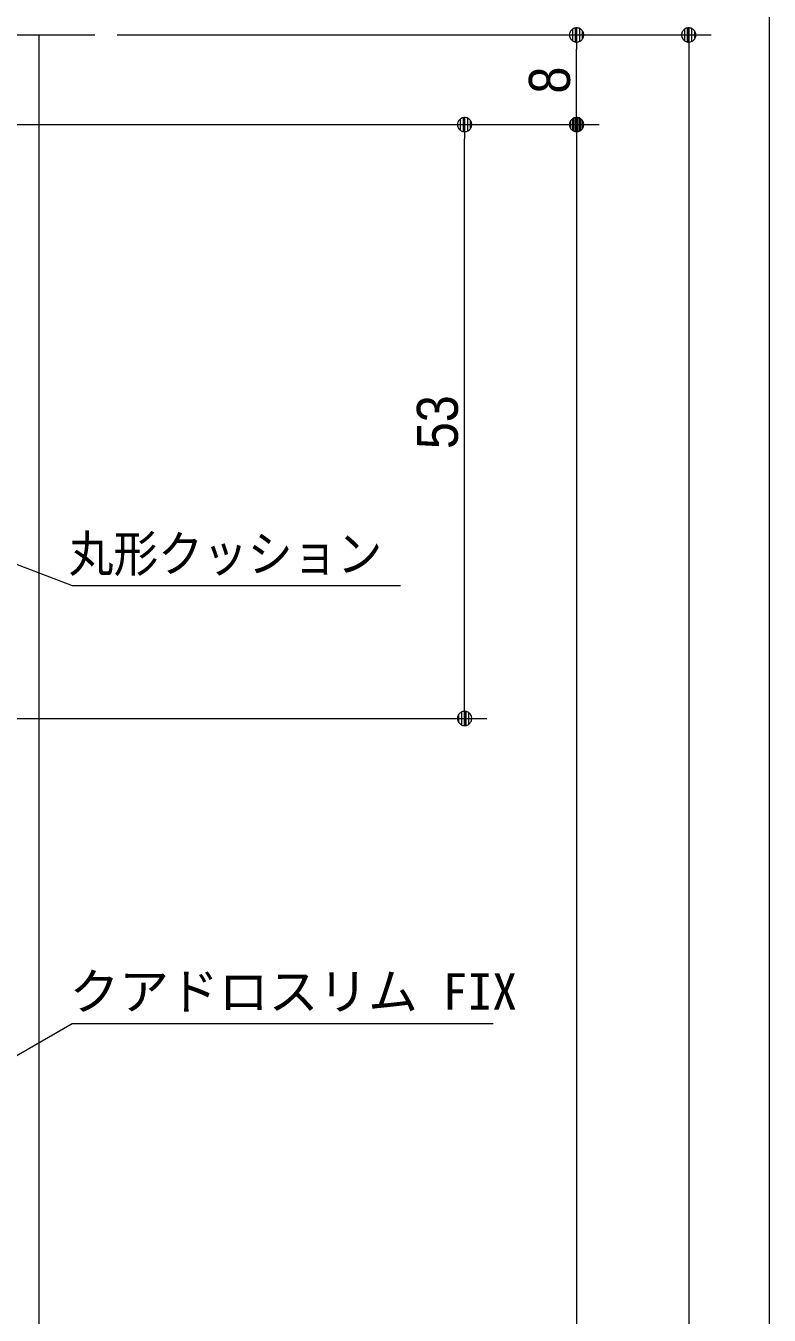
# Model space of a CAD drawing. Units: millimetres, scale not verified. Extents: x -6062 to 6062, y -3045 to 3045.
# Drawn here: x 1549 to 2212, y -152 to 998 of the extents above; entities that cross this region are included whole.
import ezdxf
from ezdxf.enums import TextEntityAlignment as Align

# ---------------------------------------------------------------- set-up
doc = ezdxf.new("R2010")
doc.units = ezdxf.units.MM
doc.header["$LTSCALE"] = 20
for name, color, linetype, lineweight in [('0-0_2寸法-1', 7, 'Continuous', 9), ('0-1_0', 7, 'Continuous', 9), ('0-2_2寸法-3', 7, 'Continuous', 9), ('0-4_3一般', 7, 'Continuous', 9), ('0-5_1図面枠', 7, 'Continuous', 9)]:
    doc.layers.add(name, color=color, linetype=linetype, lineweight=lineweight)
doc.styles.add('ＭＳ ゴシック', font='')
doc.styles.add('ＭＳ Ｐゴシック', font='')
doc.styles.get('ＭＳ ゴシック').set_extended_font_data('MS Gothic')
doc.styles.get('ＭＳ Ｐゴシック').set_extended_font_data('MS PGothic')

# ---------------------------------------------------------------- blocks, each defined once
blk = doc.blocks.new('グループ-85')
at = {"layer": '0-4_3一般'}
blk.add_line((37563.7, 19804.9), (67963.7, 19804.9), dxfattribs=at)
blk = doc.blocks.new('グループ-86')
at = {"layer": '0-4_3一般'}
blk.add_line((66963.7, 19804.9), (66963.7, -40000), dxfattribs=at)
blk.add_blockref('グループ-85', (0, 0), dxfattribs=at)
blk = doc.blocks.new('_Dot')
at = {"layer": '0-1_0'}
for p, q in [((-10, 0), (-20, 0)), ((9.78, 2), (-9.78, 2)), ((7.99, 6), (-7.99, 6)), ((9.16, -3.98), (-9.16, -3.98)), ((6, -7.98), (-6, -7.98))]:
    blk.add_line(p, q, dxfattribs=at)
for points in [[(10, 0), (9.92, 1.25), (9.69, 2.49), (9.3, 3.68), (8.76, 4.82), (8.09, 5.88), (7.29, 6.85), (6.37, 7.71), (5.36, 8.44), (4.26, 9.05), (3.09, 9.51), (1.87, 9.82), (0.63, 9.98), (-0.63, 9.98), (-1.87, 9.82), (-3.09, 9.51), (-4.26, 9.05), (-5.36, 8.44), (-6.37, 7.71), (-7.29, 6.85), (-8.09, 5.88), (-8.76, 4.82), (-9.3, 3.68), (-9.69, 2.49), (-9.92, 1.25), (-10, 0), (0, 0)], [(-10, 0), (-9.92, -1.25), (-9.69, -2.49), (-9.3, -3.68), (-8.76, -4.82), (-8.09, -5.88), (-7.29, -6.85), (-6.37, -7.71), (-5.36, -8.44), (-4.26, -9.05), (-3.09, -9.51), (-1.87, -9.82), (-0.63, -9.98), (0.63, -9.98), (1.87, -9.82), (3.09, -9.51), (4.26, -9.05), (5.36, -8.44), (6.37, -7.71), (7.29, -6.85), (8.09, -5.88), (8.76, -4.82), (9.3, -3.68), (9.69, -2.49), (9.92, -1.25), (10, 0), (0, 0)]]:
    blk.add_lwpolyline(points, close=True, dxfattribs=at)
blk = doc.blocks.new('グループ-90')
at = {"layer": '0-5_1図面枠'}
blk.add_lwpolyline([(-80000, 55400), (80000, 55400), (80000, -55400), (-80000, -55400)], close=True, dxfattribs=at)
blk = doc.blocks.new('図面枠')
at = {"layer": '0-5_1図面枠'}
blk.add_blockref('グループ-90', (0, 0), dxfattribs=at)

msp = doc.modelspace()

# ---------------------------------------------------------------- linework, layer by layer
at = {"layer": '0-0_2寸法-1'}
for p, q in [((1630.68, 990.25), (2060.68, 990.25)), ((2060.68, 990.25), (2160.68, 990.25)), ((2040.68, 922.96), (2040.68, 977.53)), ((2140.68, 977.53), (2140.68, -1987.29)), ((1270.68, 910.25), (1960.68, 910.25)), ((1960.68, 910.25), (2060.68, 910.25)), ((1960.68, 910.25), (2060.68, 910.25)), ((1940.68, 392.96), (1940.68, 897.53)), ((2040.68, 897.53), (2040.68, -1987.29)), ((1257.68, 380.25), (1960.68, 380.25))]:
    msp.add_line(p, q, dxfattribs=at)
at = {"layer": '0-2_2寸法-3'}
for points in [[(880.68, 770.25), (1590.68, 498.89), (1883.54, 498.89)], [(1184.5, -126.51), (1590.68, 108), (1966.12, 108)]]:
    msp.add_lwpolyline(points, dxfattribs=at)

# ---------------------------------------------------------------- block references
at = {"layer": '0-0_2寸法-1', "xscale": 0.6356201, "yscale": 0.6356201}
for p, rotation in [((2040.68, 990.25), 90), ((2140.68, 990.25), 90), ((2040.68, 910.25), 270), ((1940.68, 910.25), 90), ((2040.68, 910.25), 90), ((1940.68, 380.25), 270)]:
    msp.add_blockref('_Dot', p, dxfattribs=dict(at, rotation=rotation))
at = {"layer": '0-4_3一般', "xscale": 0.05, "yscale": 0.05}
msp.add_blockref('グループ-86', (-1787.5, 0), dxfattribs=at)
at = {"layer": '0-5_1図面枠', "xscale": 0.05, "yscale": 0.05}
msp.add_blockref('図面枠', (-1787.5, 0), dxfattribs=at)

# ---------------------------------------------------------------- texts
at = {"layer": '0-0_2寸法-1', "style": 'ＭＳ Ｐゴシック', "width": 0.9}
for s, p in [('8', (2045.74, 937.95)), ('53', (1945.74, 620.65))]:
    msp.add_text(s, height=36.66, rotation=90, dxfattribs=at).set_placement(p, align=Align.BOTTOM_LEFT)
at = {"layer": '0-2_2寸法-3', "style": 'ＭＳ ゴシック', "width": 0.9}
msp.add_text('丸形クッション', height=32.55, dxfattribs=at).set_placement((1587.4, 501.28), align=Align.BOTTOM_LEFT)
at = {"layer": '0-2_2寸法-3', "style": 'ＭＳ ゴシック'}
msp.add_text('クアドロスリム FIX', height=32.55, dxfattribs=at).set_placement((1588.18, 110.6), align=Align.BOTTOM_LEFT)

doc.saveas('drawing.dxf')
